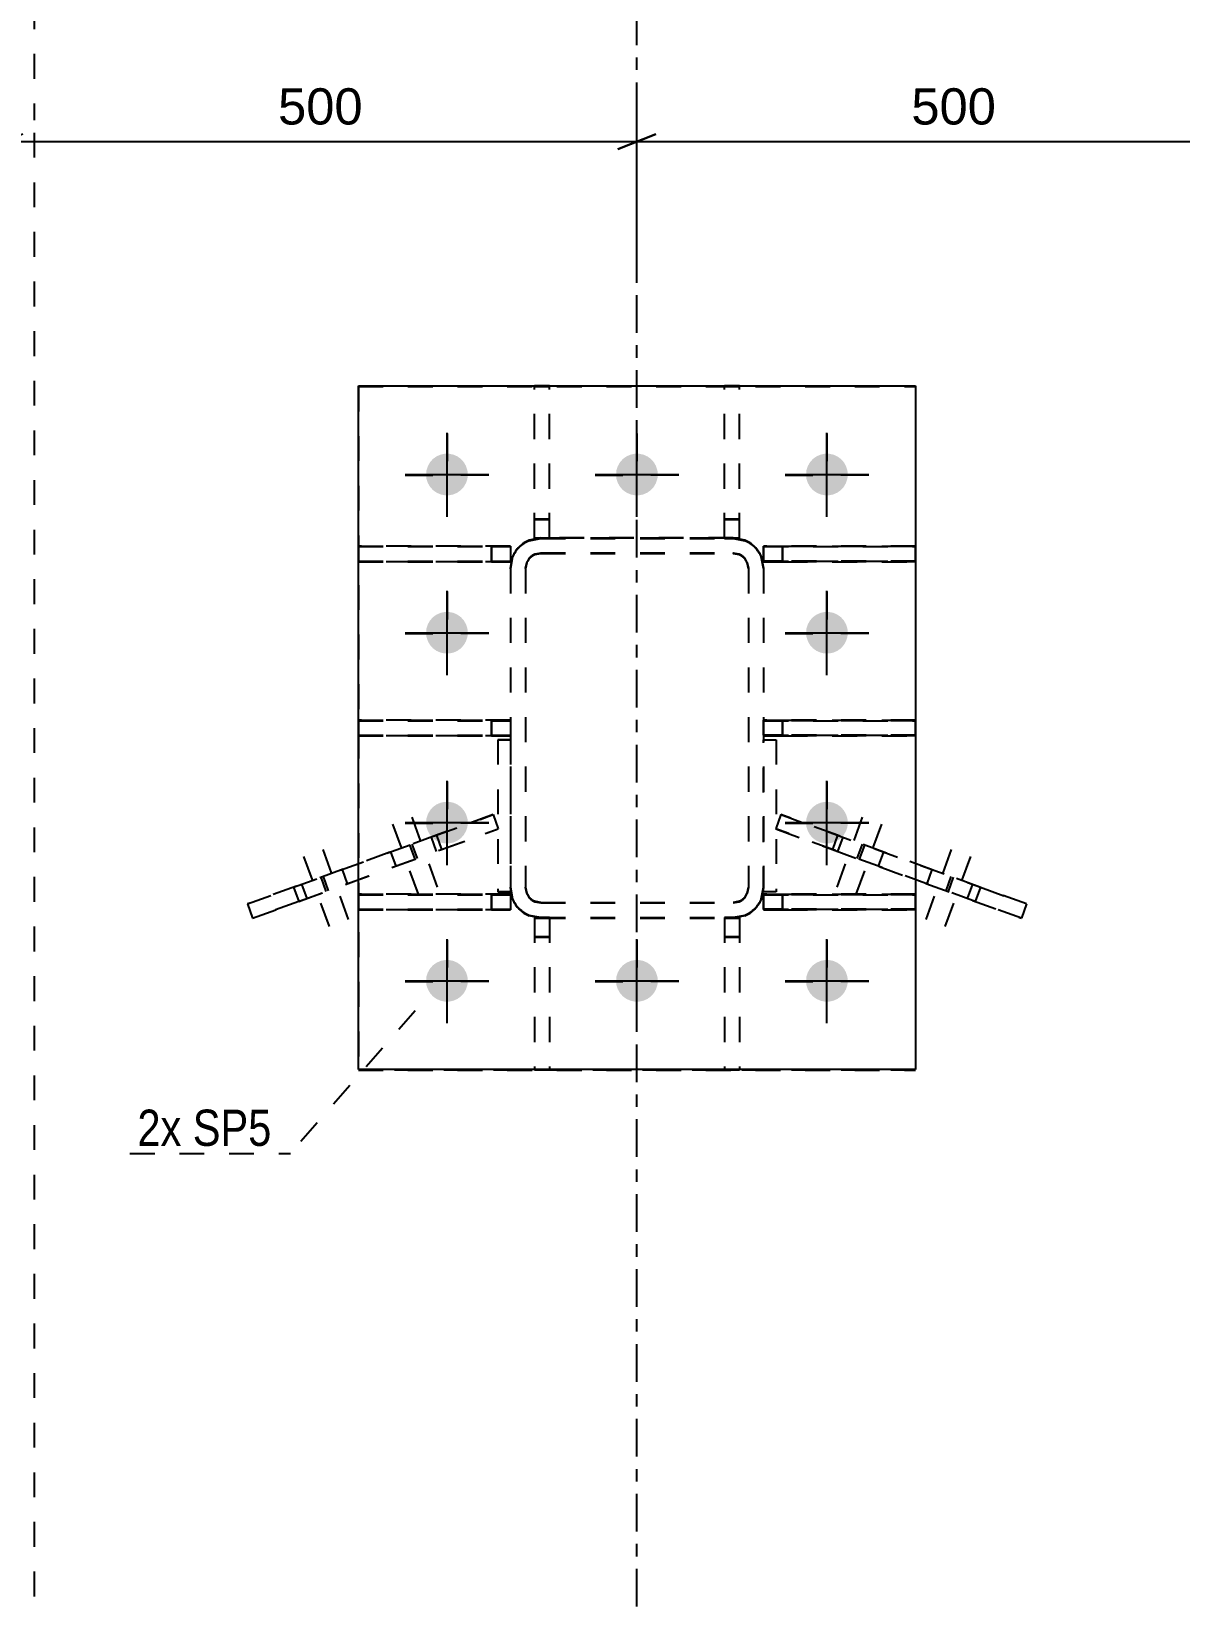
# Model space of a CAD drawing. Header units: millimetres. Extents: x -213 to 628, y -245 to 349.
# Drawn here: x 294.4 to 385, y 51 to 175.4 of the extents above; entities that cross this region are included whole.
import ezdxf

# ---------------------------------------------------------------- set-up
doc = ezdxf.new("R2010")
doc.units = ezdxf.units.MM
doc.linetypes.add('DXK_LINE_DOT2', pattern=[3.9198, 1.9599, -1.9599])
doc.linetypes.add('DXK_LINE_DOT3', pattern=[5.9187, 2.979, -0.9799, 0.9799, -0.9799])
doc.styles.add('Arial', font='ARIAL.TTF', dxfattribs={"height": 0.2})
doc.styles.add('Arial Narrow', font='ARIALN.TTF', dxfattribs={"height": 0.2})

# ---------------------------------------------------------------- blocks, each defined once
blk = doc.blocks.new('Part-284856677-2105 - 1873')
at = {"color": 7, "linetype": 'DXK_LINE_DOT2'}
for p, q in [((352.19, 106.09), (352.19, 107.29)), ((352.19, 107.29), (353.69, 107.29)), ((364.19, 107.29), (352.19, 107.29)), ((353.69, 106.09), (353.69, 107.29)), ((353.69, 107.29), (364.19, 107.29)), ((364.19, 106.09), (364.19, 107.29)), ((353.69, 106.09), (352.19, 106.09)), ((352.19, 106.09), (352.19, 106.09)), ((352.19, 106.09), (364.19, 106.09)), ((364.19, 106.09), (353.69, 106.09))]:
    blk.add_line(p, q, dxfattribs=at)
blk = doc.blocks.new('Part-284856677-2067 - 1873')
at = {"color": 7, "linetype": 'DXK_LINE_DOT2'}
for p, q in [((334.09, 135.39), (334.09, 147.39)), ((334.09, 147.39), (335.29, 147.39)), ((335.29, 135.39), (335.29, 147.39)), ((334.09, 136.89), (335.29, 136.89)), ((334.09, 135.39), (335.29, 135.39)), ((335.29, 135.39), (334.09, 135.39)), ((334.09, 135.39), (334.09, 135.39)), ((335.29, 135.39), (335.29, 135.39))]:
    blk.add_line(p, q, dxfattribs=at)
blk = doc.blocks.new('Part-284856677-2101 - 1873')
at = {"color": 7, "linetype": 'DXK_LINE_DOT2'}
for p, q in [((349.09, 135.44), (349.09, 147.44)), ((350.29, 147.44), (349.09, 147.44)), ((350.29, 135.44), (350.29, 147.44)), ((349.09, 136.94), (350.29, 136.94)), ((349.09, 135.44), (349.09, 135.44)), ((349.09, 135.44), (350.29, 135.44)), ((349.09, 135.44), (350.29, 135.44)), ((350.29, 135.44), (350.29, 135.44))]:
    blk.add_line(p, q, dxfattribs=at)
blk = doc.blocks.new('Part-284856677-2250 - 1873')
at = {"color": 7, "linetype": 'DXK_LINE_DOT2'}
for p, q in [((353.55, 113.57), (353.14, 112.44)), ((353.55, 113.57), (353.14, 112.45)), ((353.55, 113.57), (353.55, 113.57)), ((353.55, 113.57), (369.31, 107.84)), ((358.03, 111.94), (353.55, 113.57)), ((353.14, 112.45), (353.14, 112.44)), ((368.9, 106.71), (353.14, 112.45)), ((353.14, 112.44), (357.62, 110.81)), ((358.03, 111.94), (357.62, 110.81)), ((357.62, 110.81), (372.54, 105.38)), ((372.95, 106.51), (358.03, 111.94)), ((369.31, 107.84), (368.9, 106.71)), ((369.31, 107.84), (372.95, 106.51)), ((372.54, 105.38), (368.9, 106.71)), ((372.95, 106.51), (372.54, 105.38))]:
    blk.add_line(p, q, dxfattribs=at)
blk = doc.blocks.new('Bolt-284856677-2252 - 1873')
at = {"color": 1, "linetype": 'DXK_LINE_DOT2'}
for p, q in [((359.97, 113.36), (357.41, 106.31)), ((361.49, 112.81), (358.92, 105.76)), ((358.44, 111.79), (358.03, 110.66)), ((359.96, 111.24), (359.55, 110.11)), ((360.14, 111.17), (359.73, 110.05)), ((367, 110.81), (364.43, 103.76)), ((361.65, 110.62), (361.24, 109.5)), ((368.51, 110.26), (365.94, 103.21)), ((365.47, 109.23), (365.06, 108.11)), ((366.98, 108.68), (366.57, 107.56)), ((367.16, 108.62), (366.75, 107.49)), ((368.67, 108.07), (368.26, 106.94))]:
    blk.add_line(p, q, dxfattribs=at)
blk = doc.blocks.new('Part-284856677-2109 - 1873')
at = {"color": 7, "linetype": 'DXK_LINE_DOT2'}
for p, q in [((332.19, 121.04), (320.19, 121.04)), ((320.19, 121.04), (330.69, 121.04)), ((320.19, 121.04), (320.19, 119.84)), ((330.69, 121.04), (332.19, 121.04)), ((330.69, 121.04), (330.69, 119.84)), ((332.19, 121.04), (332.19, 121.04)), ((332.19, 121.04), (332.19, 119.84)), ((320.19, 119.84), (332.19, 119.84)), ((320.19, 119.84), (330.69, 119.84)), ((330.69, 119.84), (332.19, 119.84))]:
    blk.add_line(p, q, dxfattribs=at)
blk = doc.blocks.new('Part-284856677-2061 - 1873')
at = {"color": 7, "linetype": 'DXK_LINE_DOT2'}
for p, q in [((353.69, 134.74), (352.19, 134.74)), ((352.19, 134.74), (352.19, 134.74)), ((352.19, 134.74), (364.19, 134.74)), ((352.19, 134.74), (352.19, 133.54)), ((364.19, 134.74), (353.69, 134.74)), ((353.69, 134.74), (353.69, 133.54)), ((364.19, 134.74), (364.19, 133.54)), ((352.19, 133.54), (353.69, 133.54)), ((364.19, 133.54), (352.19, 133.54)), ((353.69, 133.54), (364.19, 133.54))]:
    blk.add_line(p, q, dxfattribs=at)
blk = doc.blocks.new('Part-284856677-2063 - 1873')
at = {"color": 7, "linetype": 'DXK_LINE_DOT2'}
for p, q in [((353.69, 120.99), (352.19, 120.99)), ((352.19, 120.99), (352.19, 120.99)), ((352.19, 120.99), (364.19, 120.99)), ((352.19, 120.99), (352.19, 119.79)), ((364.19, 120.99), (353.69, 120.99)), ((353.69, 120.99), (353.69, 119.79)), ((364.19, 120.99), (364.19, 119.79)), ((352.19, 119.79), (353.69, 119.79)), ((364.19, 119.79), (352.19, 119.79)), ((353.69, 119.79), (364.19, 119.79))]:
    blk.add_line(p, q, dxfattribs=at)
blk = doc.blocks.new('Part-284856677-2062 - 1873')
at = {"color": 7, "linetype": 'DXK_LINE_DOT2'}
for p, q in [((353.69, 107.24), (352.19, 107.24)), ((352.19, 107.24), (352.19, 107.24)), ((352.19, 107.24), (364.19, 107.24)), ((352.19, 107.24), (352.19, 106.04)), ((364.19, 107.24), (353.69, 107.24)), ((353.69, 107.24), (353.69, 106.04)), ((364.19, 107.24), (364.19, 106.04)), ((352.19, 106.04), (353.69, 106.04)), ((364.19, 106.04), (352.19, 106.04)), ((353.69, 106.04), (364.19, 106.04))]:
    blk.add_line(p, q, dxfattribs=at)
blk = doc.blocks.new('Part-284856677-2064 - 1873')
at = {"color": 7, "linetype": 'DXK_LINE_DOT2'}
for p, q in [((320.19, 133.54), (320.19, 134.74)), ((320.19, 134.74), (332.19, 134.74)), ((320.19, 134.74), (330.69, 134.74)), ((330.69, 133.54), (330.69, 134.74)), ((330.69, 134.74), (332.19, 134.74)), ((332.19, 134.74), (332.19, 133.54)), ((332.19, 133.54), (320.19, 133.54)), ((320.19, 133.54), (330.69, 133.54)), ((330.69, 133.54), (332.19, 133.54)), ((332.19, 133.54), (332.19, 133.54))]:
    blk.add_line(p, q, dxfattribs=at)
blk = doc.blocks.new('Part-284856677-2065 - 1873')
at = {"color": 7, "linetype": 'DXK_LINE_DOT2'}
for p, q in [((320.19, 106.04), (320.19, 107.24)), ((320.19, 107.24), (332.19, 107.24)), ((320.19, 107.24), (330.69, 107.24)), ((330.69, 106.04), (330.69, 107.24)), ((330.69, 107.24), (332.19, 107.24)), ((332.19, 107.24), (332.19, 106.04)), ((332.19, 106.04), (320.19, 106.04)), ((320.19, 106.04), (330.69, 106.04)), ((330.69, 106.04), (332.19, 106.04)), ((332.19, 106.04), (332.19, 106.04))]:
    blk.add_line(p, q, dxfattribs=at)
blk = doc.blocks.new('Part-284856677-2066 - 1873')
at = {"color": 7, "linetype": 'DXK_LINE_DOT2'}
for p, q in [((320.19, 119.79), (320.19, 120.99)), ((320.19, 120.99), (332.19, 120.99)), ((320.19, 120.99), (330.69, 120.99)), ((330.69, 119.79), (330.69, 120.99)), ((330.69, 120.99), (332.19, 120.99)), ((332.19, 120.99), (332.19, 119.79)), ((332.19, 119.79), (320.19, 119.79)), ((320.19, 119.79), (330.69, 119.79)), ((330.69, 119.79), (332.19, 119.79)), ((332.19, 119.79), (332.19, 119.79))]:
    blk.add_line(p, q, dxfattribs=at)
blk = doc.blocks.new('Part-284856677-2068 - 1873')
at = {"color": 7, "linetype": 'DXK_LINE_DOT2'}
for p, q in [((349.09, 135.39), (349.09, 147.39)), ((349.09, 147.39), (350.29, 147.39)), ((350.29, 135.39), (350.29, 147.39)), ((349.09, 136.89), (350.29, 136.89)), ((349.09, 135.39), (350.29, 135.39)), ((350.29, 135.39), (349.09, 135.39)), ((349.09, 135.39), (349.09, 135.39)), ((350.29, 135.39), (350.29, 135.39))]:
    blk.add_line(p, q, dxfattribs=at)
blk = doc.blocks.new('Part-284856677-2069 - 1873')
at = {"color": 7, "linetype": 'DXK_LINE_DOT2'}
for p, q in [((334.09, 105.39), (334.09, 105.39)), ((334.09, 105.39), (334.09, 93.39)), ((334.09, 105.39), (335.29, 105.39)), ((334.09, 105.39), (335.29, 105.39)), ((335.29, 105.39), (335.29, 105.39)), ((335.29, 105.39), (335.29, 93.39)), ((334.09, 103.89), (335.29, 103.89)), ((335.29, 93.39), (334.09, 93.39))]:
    blk.add_line(p, q, dxfattribs=at)
blk = doc.blocks.new('Part-284856677-2070 - 1873')
at = {"color": 7, "linetype": 'DXK_LINE_DOT2'}
for p, q in [((349.09, 105.39), (349.09, 105.39)), ((349.09, 105.39), (349.09, 93.39)), ((349.09, 105.39), (350.29, 105.39)), ((349.09, 105.39), (350.29, 105.39)), ((350.29, 105.39), (350.29, 105.39)), ((350.29, 105.39), (350.29, 93.39)), ((349.09, 103.89), (350.29, 103.89)), ((350.29, 93.39), (349.09, 93.39))]:
    blk.add_line(p, q, dxfattribs=at)
blk = doc.blocks.new('Part-284856677-2071 - 1873')
at = {"color": 7, "linetype": 'DXK_LINE_DOT2'}
for p, q in [((334.09, 135.44), (334.09, 147.44)), ((335.29, 147.44), (334.09, 147.44)), ((335.29, 135.44), (335.29, 147.44)), ((334.09, 136.94), (335.29, 136.94)), ((334.09, 135.44), (334.09, 135.44)), ((334.09, 135.44), (335.29, 135.44)), ((334.09, 135.44), (335.29, 135.44)), ((335.29, 135.44), (335.29, 135.44))]:
    blk.add_line(p, q, dxfattribs=at)
blk = doc.blocks.new('Part-284856677-2086 - 1873')
at = {"color": 7, "linetype": 'DXK_LINE_DOT2'}
for p, q in [((294.59, 252.06), (294.59, 168.44)), ((294.59, 167.44), (294.59, 51.01))]:
    blk.add_line(p, q, dxfattribs=at)
at = {"color": 7, "linetype": 'DXK_LINE_DOT3'}
for p, q in [((342.19, 168.44), (342.19, 252.05)), ((342.19, 51.01), (342.19, 167.44))]:
    blk.add_line(p, q, dxfattribs=at)
blk = doc.blocks.new('Bolt-284856677-2087 - 1873')
at = {"linetype": 'Continuous'}
for points in [[(325.54, 140.44), (325.57, 140.78), (325.68, 141.11), (325.85, 141.41), (326.08, 141.67), (326.36, 141.87), (326.68, 142.01), (327.01, 142.08), (327.36, 142.08), (327.7, 142.01), (328.01, 141.87), (328.29, 141.67), (328.52, 141.41), (328.69, 141.11), (328.8, 140.78), (328.84, 140.44), (328.8, 140.1), (328.69, 139.77), (328.52, 139.47), (328.29, 139.21), (328.01, 139.01), (327.7, 138.87), (327.36, 138.8), (327.01, 138.8), (326.68, 138.87), (326.36, 139.01), (326.08, 139.21), (325.85, 139.47), (325.68, 139.77), (325.57, 140.1)], [(340.54, 140.44), (340.57, 140.78), (340.68, 141.11), (340.85, 141.41), (341.08, 141.67), (341.36, 141.87), (341.68, 142.01), (342.01, 142.08), (342.36, 142.08), (342.7, 142.01), (343.01, 141.87), (343.29, 141.67), (343.52, 141.41), (343.69, 141.11), (343.8, 140.78), (343.84, 140.44), (343.8, 140.1), (343.69, 139.77), (343.52, 139.47), (343.29, 139.21), (343.01, 139.01), (342.7, 138.87), (342.36, 138.8), (342.01, 138.8), (341.68, 138.87), (341.36, 139.01), (341.08, 139.21), (340.85, 139.47), (340.68, 139.77), (340.57, 140.1)], [(355.54, 140.44), (355.57, 140.78), (355.68, 141.11), (355.85, 141.41), (356.08, 141.67), (356.36, 141.87), (356.68, 142.01), (357.01, 142.08), (357.36, 142.08), (357.7, 142.01), (358.01, 141.87), (358.29, 141.67), (358.52, 141.41), (358.69, 141.11), (358.8, 140.78), (358.84, 140.44), (358.8, 140.1), (358.69, 139.77), (358.52, 139.47), (358.29, 139.21), (358.01, 139.01), (357.7, 138.87), (357.36, 138.8), (357.01, 138.8), (356.68, 138.87), (356.36, 139.01), (356.08, 139.21), (355.85, 139.47), (355.68, 139.77), (355.57, 140.1)], [(325.54, 127.94), (325.57, 128.28), (325.68, 128.61), (325.85, 128.91), (326.08, 129.17), (326.36, 129.37), (326.68, 129.51), (327.01, 129.58), (327.36, 129.58), (327.7, 129.51), (328.01, 129.37), (328.29, 129.17), (328.52, 128.91), (328.69, 128.61), (328.8, 128.28), (328.84, 127.94), (328.8, 127.6), (328.69, 127.27), (328.52, 126.97), (328.29, 126.71), (328.01, 126.51), (327.7, 126.37), (327.36, 126.3), (327.01, 126.3), (326.68, 126.37), (326.36, 126.51), (326.08, 126.71), (325.85, 126.97), (325.68, 127.27), (325.57, 127.6)], [(355.54, 127.94), (355.57, 128.28), (355.68, 128.61), (355.85, 128.91), (356.08, 129.17), (356.36, 129.37), (356.68, 129.51), (357.01, 129.58), (357.36, 129.58), (357.7, 129.51), (358.01, 129.37), (358.29, 129.17), (358.52, 128.91), (358.69, 128.61), (358.8, 128.28), (358.84, 127.94), (358.8, 127.6), (358.69, 127.27), (358.52, 126.97), (358.29, 126.71), (358.01, 126.51), (357.7, 126.37), (357.36, 126.3), (357.01, 126.3), (356.68, 126.37), (356.36, 126.51), (356.08, 126.71), (355.85, 126.97), (355.68, 127.27), (355.57, 127.6)], [(325.54, 112.94), (325.57, 113.28), (325.68, 113.61), (325.85, 113.91), (326.08, 114.17), (326.36, 114.37), (326.68, 114.51), (327.01, 114.58), (327.36, 114.58), (327.7, 114.51), (328.01, 114.37), (328.29, 114.17), (328.52, 113.91), (328.69, 113.61), (328.8, 113.28), (328.84, 112.94), (328.8, 112.6), (328.69, 112.27), (328.52, 111.97), (328.29, 111.71), (328.01, 111.51), (327.7, 111.37), (327.36, 111.3), (327.01, 111.3), (326.68, 111.37), (326.36, 111.51), (326.08, 111.71), (325.85, 111.97), (325.68, 112.27), (325.57, 112.6)], [(355.54, 112.94), (355.57, 113.28), (355.68, 113.61), (355.85, 113.91), (356.08, 114.17), (356.36, 114.37), (356.68, 114.51), (357.01, 114.58), (357.36, 114.58), (357.7, 114.51), (358.01, 114.37), (358.29, 114.17), (358.52, 113.91), (358.69, 113.61), (358.8, 113.28), (358.84, 112.94), (358.8, 112.6), (358.69, 112.27), (358.52, 111.97), (358.29, 111.71), (358.01, 111.51), (357.7, 111.37), (357.36, 111.3), (357.01, 111.3), (356.68, 111.37), (356.36, 111.51), (356.08, 111.71), (355.85, 111.97), (355.68, 112.27), (355.57, 112.6)], [(325.54, 100.44), (325.57, 100.78), (325.68, 101.11), (325.85, 101.41), (326.08, 101.67), (326.36, 101.87), (326.68, 102.01), (327.01, 102.08), (327.36, 102.08), (327.7, 102.01), (328.01, 101.87), (328.29, 101.67), (328.52, 101.41), (328.69, 101.11), (328.8, 100.78), (328.84, 100.44), (328.8, 100.1), (328.69, 99.77), (328.52, 99.47), (328.29, 99.21), (328.01, 99.01), (327.7, 98.87), (327.36, 98.8), (327.01, 98.8), (326.68, 98.87), (326.36, 99.01), (326.08, 99.21), (325.85, 99.47), (325.68, 99.77), (325.57, 100.1)], [(340.54, 100.44), (340.57, 100.78), (340.68, 101.11), (340.85, 101.41), (341.08, 101.67), (341.36, 101.87), (341.68, 102.01), (342.01, 102.08), (342.36, 102.08), (342.7, 102.01), (343.01, 101.87), (343.29, 101.67), (343.52, 101.41), (343.69, 101.11), (343.8, 100.78), (343.84, 100.44), (343.8, 100.1), (343.69, 99.77), (343.52, 99.47), (343.29, 99.21), (343.01, 99.01), (342.7, 98.87), (342.36, 98.8), (342.01, 98.8), (341.68, 98.87), (341.36, 99.01), (341.08, 99.21), (340.85, 99.47), (340.68, 99.77), (340.57, 100.1)], [(355.54, 100.44), (355.57, 100.78), (355.68, 101.11), (355.85, 101.41), (356.08, 101.67), (356.36, 101.87), (356.68, 102.01), (357.01, 102.08), (357.36, 102.08), (357.7, 102.01), (358.01, 101.87), (358.29, 101.67), (358.52, 101.41), (358.69, 101.11), (358.8, 100.78), (358.84, 100.44), (358.8, 100.1), (358.69, 99.77), (358.52, 99.47), (358.29, 99.21), (358.01, 99.01), (357.7, 98.87), (357.36, 98.8), (357.01, 98.8), (356.68, 98.87), (356.36, 99.01), (356.08, 99.21), (355.85, 99.47), (355.68, 99.77), (355.57, 100.1)]]:
    blk.add_hatch(color=1, dxfattribs=at).paths.add_polyline_path(points)
at = {"color": 1, "linetype": 'Continuous'}
for p, q in [((327.19, 137.14), (327.19, 143.74)), ((342.19, 137.14), (342.19, 143.74)), ((357.19, 137.14), (357.19, 143.74)), ((323.89, 140.44), (330.49, 140.44)), ((338.89, 140.44), (345.49, 140.44)), ((353.89, 140.44), (360.49, 140.44)), ((327.19, 124.64), (327.19, 131.24)), ((357.19, 124.64), (357.19, 131.24)), ((323.89, 127.94), (330.49, 127.94)), ((353.89, 127.94), (360.49, 127.94)), ((327.19, 109.64), (327.19, 116.24)), ((357.19, 109.64), (357.19, 116.24)), ((323.89, 112.94), (330.49, 112.94)), ((353.89, 112.94), (360.49, 112.94)), ((327.19, 97.14), (327.19, 103.74)), ((342.19, 97.14), (342.19, 103.74)), ((357.19, 97.14), (357.19, 103.74)), ((323.89, 100.44), (330.49, 100.44)), ((338.89, 100.44), (345.49, 100.44)), ((353.89, 100.44), (360.49, 100.44))]:
    blk.add_line(p, q, dxfattribs=at)
blk = doc.blocks.new('Bolt-284856677-2089 - 1873')
at = {"color": 1, "linetype": 'Continuous'}
for p, q in [((327.19, 143.69), (327.19, 141.49)), ((342.19, 143.69), (342.19, 141.49)), ((357.19, 143.69), (357.19, 141.49)), ((323.89, 140.39), (326.08, 140.39)), ((330.49, 140.39), (328.29, 140.39)), ((338.89, 140.39), (341.08, 140.39)), ((345.49, 140.39), (343.29, 140.39)), ((353.89, 140.39), (356.08, 140.39)), ((360.49, 140.39), (358.29, 140.39)), ((327.19, 137.09), (327.19, 139.29)), ((342.19, 137.09), (342.19, 139.29)), ((357.19, 137.09), (357.19, 139.29)), ((327.19, 131.19), (327.19, 128.99)), ((357.19, 131.19), (357.19, 128.99)), ((323.89, 127.89), (326.08, 127.89)), ((330.49, 127.89), (328.29, 127.89)), ((353.89, 127.89), (356.08, 127.89)), ((360.49, 127.89), (358.29, 127.89)), ((327.19, 124.59), (327.19, 126.79)), ((357.19, 124.59), (357.19, 126.79)), ((327.19, 116.19), (327.19, 113.99)), ((357.19, 116.19), (357.19, 113.99)), ((323.89, 112.89), (326.08, 112.89)), ((330.49, 112.89), (328.29, 112.89)), ((353.89, 112.89), (356.08, 112.89)), ((360.49, 112.89), (358.29, 112.89)), ((327.19, 109.59), (327.19, 111.79)), ((357.19, 109.59), (357.19, 111.79)), ((327.19, 103.69), (327.19, 101.49)), ((342.19, 103.69), (342.19, 101.49)), ((357.19, 103.69), (357.19, 101.49)), ((323.89, 100.39), (326.08, 100.39)), ((330.49, 100.39), (328.29, 100.39)), ((338.89, 100.39), (341.08, 100.39)), ((345.49, 100.39), (343.29, 100.39)), ((353.89, 100.39), (356.08, 100.39)), ((360.49, 100.39), (358.29, 100.39)), ((327.19, 97.09), (327.19, 99.29)), ((342.19, 97.09), (342.19, 99.29)), ((357.19, 97.09), (357.19, 99.29))]:
    blk.add_line(p, q, dxfattribs=at)
blk = doc.blocks.new('Part-284856677-2102 - 1873')
at = {"color": 7, "linetype": 'DXK_LINE_DOT2'}
for p, q in [((334.09, 105.44), (335.29, 105.44)), ((335.29, 105.44), (334.09, 105.44)), ((334.09, 105.44), (334.09, 105.44)), ((334.09, 105.44), (334.09, 93.44)), ((335.29, 105.44), (335.29, 105.44)), ((335.29, 105.44), (335.29, 93.44)), ((334.09, 103.94), (335.29, 103.94)), ((334.09, 93.44), (335.29, 93.44))]:
    blk.add_line(p, q, dxfattribs=at)
blk = doc.blocks.new('Part-284856677-2103 - 1873')
at = {"color": 7, "linetype": 'DXK_LINE_DOT2'}
for p, q in [((349.09, 105.44), (350.29, 105.44)), ((350.29, 105.44), (349.09, 105.44)), ((349.09, 105.44), (349.09, 105.44)), ((349.09, 105.44), (349.09, 93.44)), ((350.29, 105.44), (350.29, 105.44)), ((350.29, 105.44), (350.29, 93.44)), ((349.09, 103.94), (350.29, 103.94)), ((349.09, 93.44), (350.29, 93.44))]:
    blk.add_line(p, q, dxfattribs=at)
blk = doc.blocks.new('Part-284856677-2104 - 1873')
at = {"color": 7, "linetype": 'DXK_LINE_DOT2'}
for p, q in [((352.19, 133.59), (352.19, 134.79)), ((352.19, 134.79), (353.69, 134.79)), ((364.19, 134.79), (352.19, 134.79)), ((353.69, 133.59), (353.69, 134.79)), ((353.69, 134.79), (364.19, 134.79)), ((364.19, 133.59), (364.19, 134.79)), ((353.69, 133.59), (352.19, 133.59)), ((352.19, 133.59), (352.19, 133.59)), ((352.19, 133.59), (364.19, 133.59)), ((364.19, 133.59), (353.69, 133.59))]:
    blk.add_line(p, q, dxfattribs=at)
blk = doc.blocks.new('Part-284856677-2106 - 1873')
at = {"color": 7, "linetype": 'DXK_LINE_DOT2'}
for p, q in [((352.19, 119.84), (352.19, 121.04)), ((352.19, 121.04), (353.69, 121.04)), ((364.19, 121.04), (352.19, 121.04)), ((353.69, 119.84), (353.69, 121.04)), ((353.69, 121.04), (364.19, 121.04)), ((364.19, 119.84), (364.19, 121.04)), ((353.69, 119.84), (352.19, 119.84)), ((352.19, 119.84), (352.19, 119.84)), ((352.19, 119.84), (364.19, 119.84)), ((364.19, 119.84), (353.69, 119.84))]:
    blk.add_line(p, q, dxfattribs=at)
blk = doc.blocks.new('Part-284856677-2107 - 1873')
at = {"color": 7, "linetype": 'DXK_LINE_DOT2'}
for p, q in [((332.19, 134.79), (320.19, 134.79)), ((320.19, 134.79), (330.69, 134.79)), ((320.19, 134.79), (320.19, 133.59)), ((330.69, 134.79), (332.19, 134.79)), ((330.69, 134.79), (330.69, 133.59)), ((332.19, 134.79), (332.19, 134.79)), ((332.19, 134.79), (332.19, 133.59)), ((320.19, 133.59), (332.19, 133.59)), ((320.19, 133.59), (330.69, 133.59)), ((330.69, 133.59), (332.19, 133.59))]:
    blk.add_line(p, q, dxfattribs=at)
blk = doc.blocks.new('Part-284856677-2108 - 1873')
at = {"color": 7, "linetype": 'DXK_LINE_DOT2'}
for p, q in [((332.19, 107.29), (320.19, 107.29)), ((320.19, 107.29), (330.69, 107.29)), ((320.19, 107.29), (320.19, 106.09)), ((330.69, 107.29), (332.19, 107.29)), ((330.69, 107.29), (330.69, 106.09)), ((332.19, 107.29), (332.19, 107.29)), ((332.19, 107.29), (332.19, 106.09)), ((320.19, 106.09), (332.19, 106.09)), ((320.19, 106.09), (330.69, 106.09)), ((330.69, 106.09), (332.19, 106.09))]:
    blk.add_line(p, q, dxfattribs=at)
blk = doc.blocks.new('Part-284856677-2139 - 1873')
at = {"color": 7, "linetype": 'DXK_LINE_DOT2'}
for p, q in [((320.19, 147.39), (320.19, 93.39)), ((320.19, 147.39), (364.19, 147.39)), ((320.19, 147.39), (364.19, 147.39)), ((364.19, 147.39), (364.19, 93.39)), ((320.19, 93.39), (320.19, 93.39)), ((320.19, 93.39), (364.19, 93.39)), ((364.19, 93.39), (320.19, 93.39)), ((364.19, 93.39), (364.19, 93.39))]:
    blk.add_line(p, q, dxfattribs=at)
blk = doc.blocks.new('Part-284856677-2159 - 1873')
at = {"color": 2, "linetype": 'Continuous'}
for p, q in [((320.19, 93.44), (320.19, 147.44)), ((320.19, 147.44), (364.19, 147.44)), ((364.19, 147.44), (364.19, 93.44)), ((364.19, 93.44), (320.19, 93.44)), ((320.19, 93.44), (320.19, 93.44)), ((364.19, 93.44), (364.19, 93.44))]:
    blk.add_line(p, q, dxfattribs=at)
at = {"color": 7, "linetype": 'DXK_LINE_DOT2'}
for p, q in [((320.19, 147.44), (364.19, 147.44)), ((320.19, 93.44), (364.19, 93.44)), ((320.19, 93.44), (320.19, 93.44)), ((364.19, 93.44), (364.19, 93.44))]:
    blk.add_line(p, q, dxfattribs=at)
blk = doc.blocks.new('Part-284856677-2164 - 1873')
at = {"color": 7, "linetype": 'DXK_LINE_DOT2'}
for p, q in [((334.59, 135.41), (333.67, 135.23)), ((333.67, 135.21), (334.59, 135.39)), ((334.59, 135.39), (334.59, 135.41)), ((349.79, 135.41), (334.59, 135.41)), ((334.59, 135.39), (349.79, 135.39)), ((349.79, 135.39), (349.79, 135.41)), ((350.71, 135.23), (349.79, 135.41)), ((349.79, 135.39), (350.71, 135.21)), ((332.37, 133.93), (332.19, 133.01)), ((332.19, 132.99), (332.37, 133.91)), ((333.39, 133.01), (333.48, 133.47)), ((333.48, 133.45), (333.39, 132.99)), ((333.48, 133.45), (333.48, 133.47)), ((334.13, 134.12), (334.59, 134.21)), ((334.59, 134.19), (334.13, 134.1)), ((334.59, 134.19), (334.59, 134.21)), ((334.59, 134.21), (349.79, 134.21)), ((334.59, 134.19), (349.79, 134.19)), ((349.79, 134.19), (349.79, 134.21)), ((349.79, 134.21), (350.25, 134.12)), ((350.25, 134.1), (349.79, 134.19)), ((350.9, 133.45), (350.9, 133.47)), ((350.9, 133.47), (350.99, 133.01)), ((350.99, 132.99), (350.9, 133.45)), ((352.19, 133.01), (352, 133.93)), ((352, 133.91), (352.19, 132.99)), ((332.19, 133.01), (332.19, 107.79)), ((333.39, 133.01), (333.39, 107.79)), ((350.99, 133.01), (350.99, 107.79)), ((352.19, 133.01), (352.19, 107.79)), ((332.19, 107.81), (332.37, 106.89)), ((332.37, 106.87), (332.19, 107.79)), ((333.48, 107.35), (333.39, 107.81)), ((333.39, 107.79), (333.48, 107.33)), ((350.99, 107.81), (350.9, 107.35)), ((350.9, 107.33), (350.99, 107.79)), ((352, 106.89), (352.19, 107.81)), ((352.19, 107.79), (352, 106.87)), ((332.37, 106.87), (332.37, 106.89)), ((334.59, 106.61), (334.13, 106.7)), ((334.13, 106.68), (334.59, 106.59)), ((334.59, 106.59), (334.59, 106.61)), ((334.59, 106.61), (349.79, 106.61)), ((334.59, 106.59), (349.79, 106.59)), ((350.25, 106.7), (349.79, 106.61)), ((349.79, 106.59), (350.25, 106.68)), ((349.79, 106.59), (349.79, 106.61)), ((352, 106.87), (352, 106.89)), ((333.67, 105.59), (334.59, 105.41)), ((334.59, 105.39), (333.67, 105.57)), ((334.59, 105.39), (334.59, 105.41)), ((334.59, 105.41), (349.79, 105.41)), ((334.59, 105.39), (349.79, 105.39)), ((349.79, 105.41), (350.71, 105.59)), ((350.71, 105.57), (349.79, 105.39)), ((349.79, 105.39), (349.79, 105.41))]:
    blk.add_line(p, q, dxfattribs=at)
at = {"color": 7, "linetype": 'DXK_LINE_DOT3'}
blk.add_line((342.19, 120.39), (342.19, 120.41), dxfattribs=at)
at = {"color": 7, "linetype": 'DXK_LINE_DOT2'}
for centre, radius, start, end in [((334.59, 133.01), 2.4, 112.5, 157.5), ((334.59, 132.99), 2.4, 112.5, 157.5), ((349.79, 133.01), 2.4, 22.5, 67.5), ((349.79, 132.99), 2.4, 22.5, 67.5), ((334.59, 133.01), 1.2, 112.5, 157.5), ((334.59, 132.99), 1.2, 112.5, 157.5), ((349.79, 133.01), 1.2, 22.5, 67.5), ((349.79, 132.99), 1.2, 22.5, 67.5), ((334.59, 107.81), 1.2, 202.5, 247.5), ((334.59, 107.79), 1.2, 202.5, 247.5), ((349.79, 107.81), 1.2, 292.5, 337.5), ((349.79, 107.79), 1.2, 292.5, 337.5), ((334.59, 107.81), 2.4, 202.5, 247.5), ((334.59, 107.79), 2.4, 202.5, 247.5), ((349.79, 107.81), 2.4, 292.5, 337.5), ((349.79, 107.79), 2.4, 292.5, 337.5)]:
    blk.add_arc(centre, radius, start, end, dxfattribs=at)
blk = doc.blocks.new('Part-284856677-2182 - 1873')
at = {"color": 7, "linetype": 'DXK_LINE_DOT2'}
for p, q in [((334.59, 135.44), (333.67, 135.26)), ((333.67, 135.25), (334.59, 135.43)), ((334.59, 135.43), (334.59, 135.44)), ((349.79, 135.44), (334.59, 135.44)), ((334.59, 135.43), (349.79, 135.43)), ((349.79, 135.43), (349.79, 135.44)), ((350.71, 135.26), (349.79, 135.44)), ((349.79, 135.43), (350.71, 135.25)), ((332.37, 133.96), (332.19, 133.04)), ((332.19, 133.03), (332.37, 133.95)), ((333.39, 133.04), (333.48, 133.5)), ((333.48, 133.49), (333.39, 133.03)), ((333.48, 133.49), (333.48, 133.5)), ((334.13, 134.15), (334.59, 134.24)), ((334.59, 134.23), (334.13, 134.14)), ((334.59, 134.23), (334.59, 134.24)), ((334.59, 134.24), (349.79, 134.24)), ((334.59, 134.23), (349.79, 134.23)), ((349.79, 134.23), (349.79, 134.24)), ((349.79, 134.24), (350.25, 134.15)), ((350.25, 134.14), (349.79, 134.23)), ((350.9, 133.49), (350.9, 133.5)), ((350.9, 133.5), (350.99, 133.04)), ((350.99, 133.03), (350.9, 133.49)), ((352.19, 133.04), (352, 133.96)), ((352, 133.95), (352.19, 133.03)), ((332.19, 133.04), (332.19, 107.83)), ((333.39, 133.04), (333.39, 107.83)), ((350.99, 133.04), (350.99, 107.83)), ((352.19, 133.04), (352.19, 107.83)), ((332.19, 107.84), (332.37, 106.92)), ((332.37, 106.91), (332.19, 107.83)), ((333.48, 107.38), (333.39, 107.84)), ((333.39, 107.83), (333.48, 107.37)), ((350.99, 107.84), (350.9, 107.38)), ((350.9, 107.37), (350.99, 107.83)), ((352, 106.92), (352.19, 107.84)), ((352.19, 107.83), (352, 106.91)), ((332.37, 106.91), (332.37, 106.92)), ((334.59, 106.64), (334.13, 106.73)), ((334.13, 106.72), (334.59, 106.63)), ((334.59, 106.63), (334.59, 106.64)), ((334.59, 106.64), (349.79, 106.64)), ((334.59, 106.63), (349.79, 106.63)), ((350.25, 106.73), (349.79, 106.64)), ((349.79, 106.63), (350.25, 106.72)), ((349.79, 106.63), (349.79, 106.64)), ((352, 106.91), (352, 106.92)), ((333.67, 105.62), (334.59, 105.44)), ((334.59, 105.43), (333.67, 105.61)), ((334.59, 105.43), (334.59, 105.44)), ((334.59, 105.44), (349.79, 105.44)), ((334.59, 105.43), (349.79, 105.43)), ((349.79, 105.44), (350.71, 105.62)), ((350.71, 105.61), (349.79, 105.43)), ((349.79, 105.43), (349.79, 105.44))]:
    blk.add_line(p, q, dxfattribs=at)
at = {"color": 7, "linetype": 'DXK_LINE_DOT3'}
blk.add_line((342.19, 120.43), (342.19, 120.44), dxfattribs=at)
at = {"color": 7, "linetype": 'DXK_LINE_DOT2'}
for centre, radius, start, end in [((334.59, 133.04), 2.4, 112.5, 157.5), ((334.59, 133.03), 2.4, 112.5, 157.5), ((349.79, 133.04), 2.4, 22.5, 67.5), ((349.79, 133.03), 2.4, 22.5, 67.5), ((334.59, 133.04), 1.2, 112.5, 157.5), ((334.59, 133.03), 1.2, 112.5, 157.5), ((349.79, 133.04), 1.2, 22.5, 67.5), ((349.79, 133.03), 1.2, 22.5, 67.5), ((334.59, 107.84), 1.2, 202.5, 247.5), ((334.59, 107.83), 1.2, 202.5, 247.5), ((349.79, 107.84), 1.2, 292.5, 337.5), ((349.79, 107.83), 1.2, 292.5, 337.5), ((334.59, 107.84), 2.4, 202.5, 247.5), ((334.59, 107.83), 2.4, 202.5, 247.5), ((349.79, 107.84), 2.4, 292.5, 337.5), ((349.79, 107.83), 2.4, 292.5, 337.5)]:
    blk.add_arc(centre, radius, start, end, dxfattribs=at)
blk = doc.blocks.new('Part-284856677-2238 - 1873')
at = {"color": 7, "linetype": 'DXK_LINE_DOT2'}
for p, q in [((315.07, 107.84), (330.83, 113.57)), ((330.83, 113.57), (326.35, 111.94)), ((330.83, 113.57), (330.83, 113.57)), ((330.83, 113.57), (331.24, 112.45)), ((330.83, 113.57), (331.24, 112.44)), ((315.48, 106.71), (331.24, 112.45)), ((326.76, 110.82), (331.24, 112.44)), ((331.24, 112.44), (331.24, 112.45)), ((326.35, 111.94), (311.43, 106.51)), ((311.84, 105.38), (326.76, 110.82)), ((326.35, 111.94), (326.76, 110.82)), ((311.43, 106.51), (315.07, 107.84)), ((315.07, 107.84), (315.48, 106.71)), ((311.43, 106.51), (311.84, 105.38)), ((315.48, 106.71), (311.84, 105.38))]:
    blk.add_line(p, q, dxfattribs=at)
blk = doc.blocks.new('Part-284856677-2239 - 1873')
at = {"color": 7, "linetype": 'DXK_LINE_DOT2'}
for p, q in [((332.19, 119.48), (331.19, 119.48)), ((331.19, 119.48), (331.19, 107.48)), ((331.19, 119.48), (332.19, 119.48)), ((332.19, 119.48), (332.19, 107.48)), ((331.19, 107.48), (332.19, 107.48)), ((332.19, 107.48), (331.19, 107.48))]:
    blk.add_line(p, q, dxfattribs=at)
blk = doc.blocks.new('Bolt-284856677-2240 - 1873')
at = {"color": 1, "linetype": 'DXK_LINE_DOT2'}
for p, q in [((324.4, 113.36), (326.97, 106.31)), ((322.89, 112.81), (325.46, 105.76)), ((317.38, 110.81), (319.94, 103.76)), ((324.24, 111.18), (324.65, 110.05)), ((324.42, 111.24), (324.83, 110.11)), ((325.93, 111.79), (326.34, 110.66)), ((315.87, 110.26), (318.43, 103.21)), ((322.73, 110.63), (323.14, 109.5)), ((317.22, 108.62), (317.63, 107.49)), ((317.4, 108.69), (317.81, 107.56)), ((318.91, 109.24), (319.32, 108.11)), ((315.71, 108.07), (316.12, 106.94))]:
    blk.add_line(p, q, dxfattribs=at)
blk = doc.blocks.new('Part-284856677-2251 - 1873')
at = {"color": 7, "linetype": 'DXK_LINE_DOT2'}
for p, q in [((352.19, 119.48), (353.19, 119.48)), ((352.19, 107.48), (352.19, 119.48)), ((352.19, 119.48), (353.19, 119.48)), ((353.19, 119.48), (353.19, 107.48)), ((353.19, 107.48), (352.19, 107.48)), ((353.19, 107.48), (352.19, 107.48))]:
    blk.add_line(p, q, dxfattribs=at)
blk = doc.blocks.new('StraightDimension-284856677-2285 - 1873')
at = {"color": 7, "linetype": 'Continuous'}
for p, q in [((292.19, 121.02), (292.19, 169.59)), ((342.19, 155.66), (342.19, 169.59)), ((293.69, 167.34), (290.69, 166.14)), ((292.19, 166.74), (342.19, 166.74)), ((340.69, 166.14), (343.69, 167.34))]:
    blk.add_line(p, q, dxfattribs=at)
at = {"color": 0}
blk.add_wipeout([(321.12, 167.49), (321.12, 171.69), (313.25, 171.69), (313.25, 167.49)], dxfattribs=at)
at = {"color": 3, "style": 'Arial'}
blk.add_text('500', height=2.865, dxfattribs=at).set_placement((313.85, 168.09))
blk = doc.blocks.new('StraightDimension-284856677-2299 - 1873')
at = {"color": 7, "linetype": 'Continuous'}
for p, q in [((342.19, 155.66), (342.19, 169.59)), ((392.19, 137.54), (392.19, 169.59)), ((343.69, 167.34), (340.69, 166.14)), ((342.19, 166.74), (392.19, 166.74)), ((390.69, 166.14), (393.69, 167.34))]:
    blk.add_line(p, q, dxfattribs=at)
at = {"color": 0}
blk.add_wipeout([(371.12, 167.49), (371.12, 171.69), (363.25, 171.69), (363.25, 167.49)], dxfattribs=at)
at = {"color": 3, "style": 'Arial'}
blk.add_text('500', height=2.865, dxfattribs=at).set_placement((363.85, 168.09))
blk = doc.blocks.new('MarkSet-284856677-10029 - 1873')
at = {"color": 30, "linetype": 'DXK_LINE_DOT2'}
blk.add_line((324.68, 98.06), (314.83, 86.8), dxfattribs=at)
at = {"color": 0}
for points in [[(306.22, 87.4), (306.22, 90.4), (302.75, 90.4), (302.75, 87.4)], [(313.33, 87.4), (313.33, 90.4), (307.12, 90.4), (307.12, 87.4)]]:
    blk.add_wipeout(points, dxfattribs=at)
for points in [[(306.22, 87.4), (306.22, 90.4), (302.75, 90.4), (302.75, 87.4)], [(313.33, 87.4), (313.33, 90.4), (307.12, 90.4), (307.12, 87.4)]]:
    blk.add_wipeout(points, dxfattribs=at)
at = {"color": 30, "linetype": 'DXK_LINE_DOT2'}
blk.add_line((302.15, 86.8), (314.83, 86.8), dxfattribs=at)
at = {"color": 3, "style": 'Arial Narrow'}
for s, p in [('2x', (302.75, 87.4)), ('SP5', (307.12, 87.4))]:
    blk.add_text(s, height=2.863, dxfattribs=at).set_placement(p)

msp = doc.modelspace()

# ---------------------------------------------------------------- block references
for name in ['Part-284856677-2086 - 1873', 'Part-284856677-2159 - 1873', 'Part-284856677-2139 - 1873', 'Part-284856677-2071 - 1873', 'Part-284856677-2067 - 1873', 'Part-284856677-2101 - 1873', 'Part-284856677-2068 - 1873', 'Bolt-284856677-2087 - 1873', 'Bolt-284856677-2089 - 1873', 'Part-284856677-2107 - 1873', 'Part-284856677-2064 - 1873', 'Part-284856677-2182 - 1873', 'Part-284856677-2164 - 1873', 'Part-284856677-2104 - 1873', 'Part-284856677-2061 - 1873', 'Part-284856677-2109 - 1873', 'Part-284856677-2066 - 1873', 'Part-284856677-2106 - 1873', 'Part-284856677-2063 - 1873', 'Part-284856677-2239 - 1873', 'Part-284856677-2251 - 1873', 'Part-284856677-2238 - 1873', 'Bolt-284856677-2240 - 1873', 'Part-284856677-2250 - 1873', 'Bolt-284856677-2252 - 1873', 'Part-284856677-2108 - 1873', 'Part-284856677-2065 - 1873', 'Part-284856677-2105 - 1873', 'Part-284856677-2062 - 1873', 'Part-284856677-2102 - 1873', 'Part-284856677-2069 - 1873', 'Part-284856677-2103 - 1873', 'Part-284856677-2070 - 1873']:
    msp.add_blockref(name, (0, 0))

# ---------------------------------------------------------------- next in the draw order: block references
for name in ['StraightDimension-284856677-2285 - 1873', 'MarkSet-284856677-10029 - 1873']:
    msp.add_blockref(name, (0, 0))

# ---------------------------------------------------------------- next in the draw order: block references
msp.add_blockref('StraightDimension-284856677-2299 - 1873', (0, 0))

doc.saveas('drawing.dxf')
